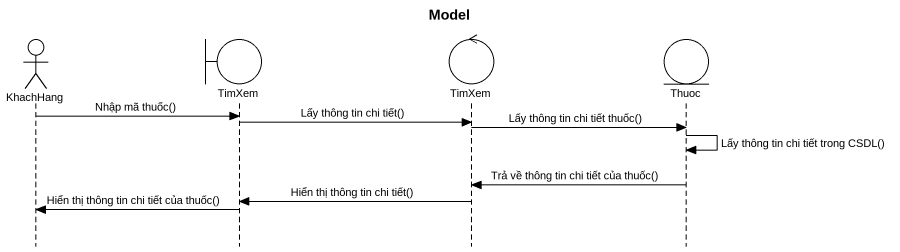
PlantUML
@startuml
title Model
hide footbox
actor KhachHang
boundary TimXem
control "TimXem" as TimXem_2
entity Thuoc

KhachHang -> TimXem : Nhập mã thuốc()
TimXem -> TimXem_2 : Lấy thông tin chi tiết()
TimXem_2 -> Thuoc : Lấy thông tin chi tiết thuốc()
Thuoc -> Thuoc : Lấy thông tin chi tiết trong CSDL()
Thuoc -> TimXem_2 : Trả về thông tin chi tiết của thuốc()
TimXem_2 -> TimXem : Hiển thị thông tin chi tiết()
TimXem -> KhachHang : Hiển thị thông tin chi tiết của thuốc()
@enduml
